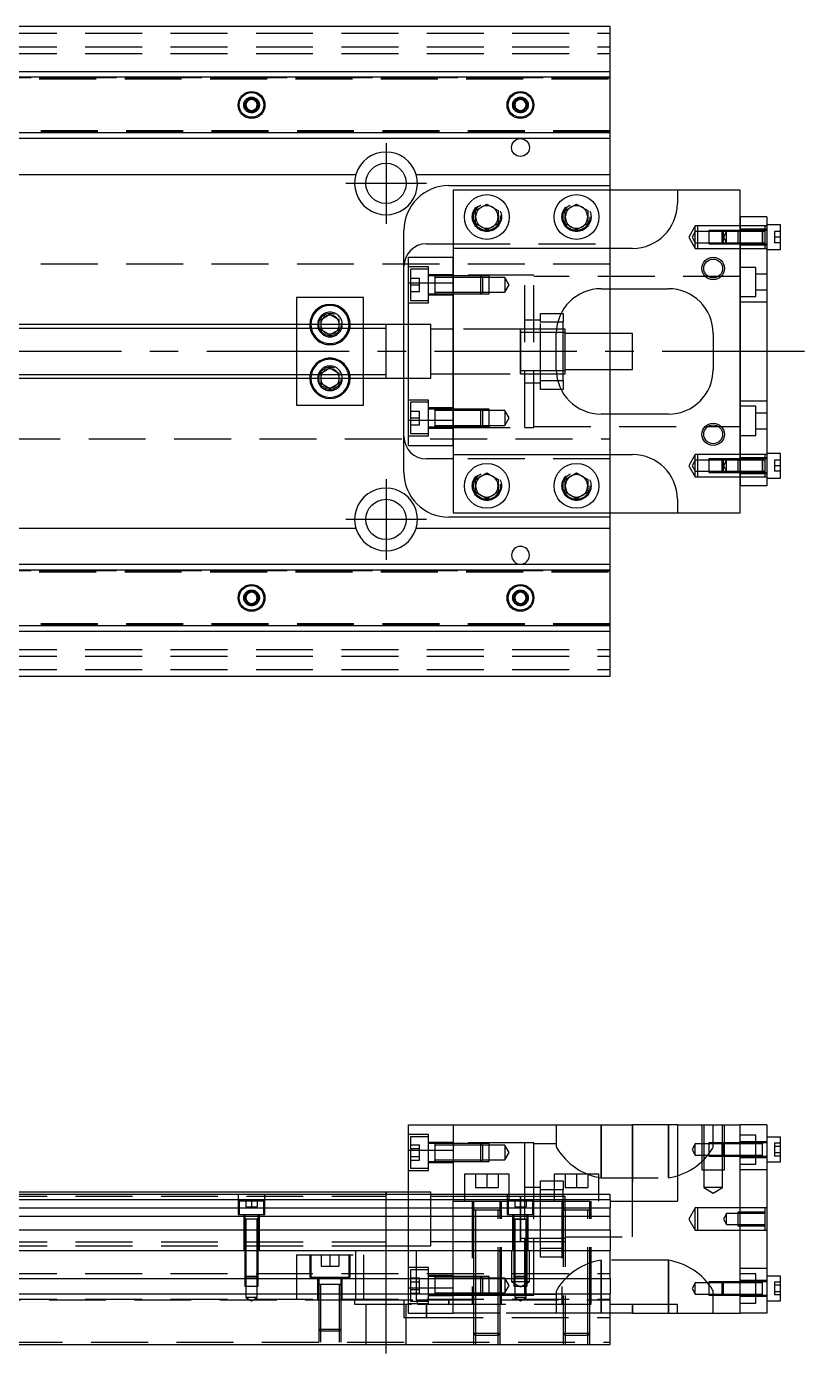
# Model space of a CAD drawing. Extents: x -10 to 669, y -284 to 77.
# Drawn here: x 329.8 to 503.4, y -223.6 to 72.5 of the extents above; entities that cross this region are included whole.
import ezdxf

# ---------------------------------------------------------------- set-up
doc = ezdxf.new("R2010")
doc.units = 0
doc.linetypes.add('CENTER', pattern=[50.8, 31.75, -6.35, 6.35, -6.35])
doc.linetypes.add('DASHED', pattern=[19.05, 12.7, -6.35])
doc.layers.get('0').update_dxf_attribs({"linetype": 'CONTINUOUS'})
doc.layers.add('CENTER', color=1, linetype='CENTER')

msp = doc.modelspace()

# ---------------------------------------------------------------- linework, layer by layer
at = {"color": 7, "linetype": 'CONTINUOUS'}
for p, q in [((460, 72.5), (280, 72.5)), ((460, 62.5), (460, 72.5)), ((280, 62.5), (460, 62.5)), ((460, 61.247728), (460, 62.5)), ((280, 61.247728), (460, 61.247728)), ((460, 48.752272), (460, 61.247728)), ((378.75, 55.721688), (380, 56.443376)), ((380, 56.443376), (381.25, 55.721688)), ((438.75, 55.721688), (440, 56.443376)), ((440, 56.443376), (441.25, 55.721688)), ((378.75, 54.278312), (378.75, 55.721688)), ((380, 53.556624), (378.75, 54.278312)), ((381.25, 54.278312), (380, 53.556624)), ((381.25, 55.721688), (381.25, 54.278312)), ((438.75, 54.278312), (438.75, 55.721688)), ((440, 53.556624), (438.75, 54.278312)), ((441.25, 54.278312), (440, 53.556624)), ((441.25, 55.721688), (441.25, 54.278312)), ((460, 48.752272), (280, 48.752272)), ((460, 47.5), (280, 47.5)), ((460, 47.5), (460, 48.752272)), ((460, 39.5), (460, 47.5)), ((296.708204, 39.5), (403.291796, 39.5)), ((416.708204, 39.5), (460, 39.5)), ((460, 37), (460, 39.5)), ((424, 37), (460, 37)), ((425, 36), (425, 23)), ((475, 36), (425, 36)), ((460, 36), (460, 37)), ((475, 36), (475, 33)), ((489, 36), (475, 36)), ((489, 30), (489, 36)), ((430, 31.443376), (432.5, 32.886752)), ((432.5, 32.886752), (435, 31.443376)), ((450, 31.443376), (452.5, 32.886752)), ((452.5, 32.886752), (455, 31.443376)), ((430, 28.556624), (430, 31.443376)), ((435, 31.443376), (435, 28.556624)), ((450, 28.556624), (450, 31.443376)), ((455, 31.443376), (455, 28.556624)), ((495, 30), (489, 30)), ((489, 30), (489, -30)), ((489, -30), (489, 30)), ((495, 30), (495, -30)), ((414, 6), (414, 27)), ((432.5, 27.113248), (430, 28.556624)), ((435, 28.556624), (432.5, 27.113248)), ((452.5, 27.113248), (450, 28.556624)), ((455, 28.556624), (452.5, 27.113248)), ((498, 28.25), (495, 28.25)), ((498, 22.75), (498, 28.25)), ((419, 24), (425, 24)), ((415, 21), (425, 21)), ((415, 15.32971), (415, 21)), ((425, 23), (425, 15.32971)), ((465, 23), (425, 23)), ((495, 22.75), (498, 22.75)), ((415, 15.32971), (425, 15.32971)), ((415, -15.32971), (415, 15.32971)), ((425, -15.32971), (425, 15.32971)), ((425, 15.32971), (425, -15.32971)), ((405, 12), (390, 12)), ((390, 12), (390, 6)), ((405, 6), (405, 12)), ((458, 14), (473, 14)), ((460, 4), (460, 14)), ((410, 6), (280, 6)), ((395.5, 7.1547), (397.5, 8.309402)), ((395.5, 6), (395.5, 7.1547)), ((397.5, 8.309402), (399.5, 7.1547)), ((399.5, 7.1547), (399.5, 6)), ((410, 6), (409.995, 6)), ((410, -6.000006), (410, 6.000006)), ((415, 6), (410, 6)), ((410.005, 6), (410, 6)), ((449.5, 6.5), (448.317542, 6.5)), ((449.069714, 8.5), (449.5, 8.5)), ((449.5, 8.5), (449.5, 6.5)), ((449.5, -6.5), (449.5, 6.5)), ((448, -4), (448, 4)), ((449.5, 4.25), (448.003126, 4.25)), ((450, 5), (449.5, 5)), ((450, 4.25), (449.5, 4.25)), ((450, 0), (450, 5)), ((465, 4), (450, 4)), ((465, 0), (465, 4)), ((483, 4), (483, -4)), ((450, -5), (450, 0)), ((465, -4), (465, 0)), ((448.003126, -4.25), (449.5, -4.25)), ((449.5, -4.25), (450, -4.25)), ((449.5, -5), (450, -5)), ((450, -4), (465, -4)), ((460, -14), (460, -4)), ((280, -6), (410, -6)), ((390, -6), (390, -12)), ((395.5, -7.1547), (395.5, -6)), ((397.5, -8.309402), (395.5, -7.1547)), ((399.5, -7.1547), (397.5, -8.309402)), ((399.5, -6), (399.5, -7.1547)), ((405, -12), (405, -6)), ((409.995, -6), (410, -6)), ((410, -6), (415, -6)), ((410, -6), (410.005, -6)), ((414, -27), (414, -6)), ((448.317542, -6.5), (449.5, -6.5)), ((449.5, -8.5), (449.069714, -8.5)), ((449.5, -6.5), (449.5, -8.5)), ((390, -12), (405, -12)), ((473, -14), (458, -14)), ((415, -15.32971), (425, -15.32971)), ((415, -21), (415, -15.32971)), ((425, -15.32971), (425, -23)), ((415, -21), (425, -21)), ((425, -23), (465, -23)), ((425, -23), (425, -36)), ((498, -22.75), (495, -22.75)), ((498, -28.25), (498, -22.75)), ((425, -24), (419, -24)), ((430, -28.556624), (432.5, -27.113248)), ((430, -31.443376), (430, -28.556624)), ((432.5, -27.113248), (435, -28.556624)), ((435, -28.556624), (435, -31.443376)), ((450, -28.556624), (452.5, -27.113248)), ((450, -31.443376), (450, -28.556624)), ((452.5, -27.113248), (455, -28.556624)), ((455, -28.556624), (455, -31.443376)), ((495, -28.25), (498, -28.25)), ((432.5, -32.886752), (430, -31.443376)), ((435, -31.443376), (432.5, -32.886752)), ((452.5, -32.886752), (450, -31.443376)), ((455, -31.443376), (452.5, -32.886752)), ((495, -30), (489, -30)), ((489, -36), (489, -30)), ((475, -33), (475, -36)), ((460, -37), (424, -37)), ((425, -36), (475, -36)), ((460, -37), (460, -36)), ((460, -39.5), (460, -37)), ((475, -36), (489, -36)), ((403.291796, -39.5), (296.708204, -39.5)), ((460, -39.5), (416.708204, -39.5)), ((460, -47.5), (460, -39.5)), ((280, -47.5), (460, -47.5)), ((280, -48.752272), (460, -48.752272)), ((460, -48.752272), (460, -47.5)), ((460, -61.247728), (460, -48.752272)), ((378.75, -54.278312), (380, -53.556624)), ((378.75, -55.721688), (378.75, -54.278312)), ((380, -56.443376), (378.75, -55.721688)), ((380, -53.556624), (381.25, -54.278312)), ((381.25, -55.721688), (380, -56.443376)), ((381.25, -54.278312), (381.25, -55.721688)), ((438.75, -54.278312), (440, -53.556624)), ((438.75, -55.721688), (438.75, -54.278312)), ((440, -56.443376), (438.75, -55.721688)), ((440, -53.556624), (441.25, -54.278312)), ((441.25, -55.721688), (440, -56.443376)), ((441.25, -54.278312), (441.25, -55.721688)), ((460, -61.247728), (280, -61.247728)), ((460, -62.5), (460, -61.247728)), ((460, -62.5), (280, -62.5)), ((460, -72.5), (460, -62.5)), ((280, -72.5), (460, -72.5)), ((415, -178.28029), (415, -172.61)), ((415, -172.61), (425, -172.61)), ((425, -172.61), (465, -172.61)), ((425, -172.61), (425, -188.11)), ((465, -189.61), (465, -172.61)), ((475, -172.61), (465, -172.61)), ((475, -172.61), (475, -189.61)), ((475, -172.61), (489, -172.61)), ((495, -172.61), (489, -172.61)), ((489, -214.61), (489, -172.61)), ((495, -172.61), (495, -214.61)), ((498, -175.36), (495, -175.36)), ((498, -180.86), (498, -175.36)), ((415, -188.11), (415, -178.28029)), ((415, -178.28029), (425, -178.28029)), ((495, -180.86), (498, -180.86)), ((437.5, -183.61), (427.5, -183.61)), ((427.5, -183.61), (427.5, -188.11)), ((437.5, -188.11), (437.5, -183.61)), ((457.5, -183.61), (447.5, -183.61)), ((447.5, -183.61), (447.5, -188.11)), ((457.5, -188.11), (457.5, -183.61)), ((410.005, -187.61), (275.5, -187.61)), ((460, -188.11), (275.5, -188.11)), ((460, -189.362272), (275.5, -189.362272)), ((415, -187.61), (409.995, -187.61)), ((410, -193.61), (410, -187.609994)), ((410, -199.610006), (410, -187.609994)), ((410, -188.108756), (410, -187.61)), ((410, -198.735), (410, -188.485)), ((440, -193.61), (440, -188.609994)), ((440, -198.610006), (440, -188.609994)), ((440, -189.36), (440, -189.61)), ((441, -189.36), (440, -189.36)), ((444.5, -189.36), (441, -189.36)), ((447.5, -189.36), (444.5, -189.36)), ((460, -189.362272), (460, -188.11)), ((460, -189.362272), (460, -191.13668)), ((275.5, -191.13668), (460, -191.13668)), ((440, -190.91), (440, -192.61)), ((460, -189.61), (475, -189.61)), ((460, -193.033076), (460, -191.13668)), ((460, -193.033076), (275.5, -193.033076)), ((440, -192.61), (440, -193.61)), ((460, -196.087372), (460, -193.033076)), ((460, -196.087372), (275.5, -196.087372)), ((440, -197.86), (450, -197.86)), ((460, -196.087372), (460, -200.61)), ((0, -200.61), (460, -200.61)), ((410, -199.610006), (410, -198.735)), ((460, -206.91), (460, -200.61)), ((0, -206.91), (460, -206.91)), ((460, -206.91), (460, -210.31)), ((498, -206.36), (495, -206.36)), ((498, -211.86), (498, -206.36)), ((0, -210.31), (460, -210.31)), ((460, -221.61), (460, -210.31)), ((460, -212.61), (475, -212.61)), ((465, -214.61), (465, -212.61)), ((475, -214.61), (475, -212.61)), ((495, -211.86), (498, -211.86)), ((465, -214.61), (460, -214.61)), ((465, -214.61), (475, -214.61)), ((475, -214.61), (489, -214.61)), ((495, -214.61), (489, -214.61)), ((0, -221.61), (460, -221.61))]:
    msp.add_line(p, q, dxfattribs=at)
at = {"color": 3, "linetype": 'DASHED'}
for p, q in [((0, 71), (460, 71)), ((0, 68), (460, 68)), ((0, 66.5), (460, 66.5)), ((275.5, 61.1), (460, 61.1)), ((275.5, 60.8), (460, 60.8)), ((280, 61.1147), (460, 61.1147)), ((381.477374, 55.25955), (381.5, 55)), ((441.477374, 55.25955), (441.5, 55)), ((460, 49.2), (275.5, 49.2)), ((460, 48.9), (275.5, 48.9)), ((460, 48.8853), (280, 48.8853)), ((460, 24), (460, 36)), ((435.477798, 30.364306), (435.5, 30)), ((449.5, 30), (449.520026, 30.346056)), ((479, 28), (477.556624, 25.5)), ((479, 26.75), (478.278312, 25.5)), ((479, 26.75), (479, 28)), ((479.5, 28), (479, 28)), ((479, 24.25), (479, 26.75)), ((482, 26.75), (479, 26.75)), ((479.5, 28), (479.5, 23)), ((489, 28), (479.5, 28)), ((482, 26.999994), (482, 24.000006)), ((485.25, 26.999994), (482, 26.999994)), ((485, 26.75), (482, 26.75)), ((485.25, 27), (485, 26.75)), ((485, 24.25), (485, 26.75)), ((489, 26.75), (485, 26.75)), ((485.25, 27), (485.25, 24)), ((489, 27), (485.25, 27)), ((489, 26.999994), (485.25, 26.999994)), ((486, 26.75), (485.278312, 25.5)), ((486, 24.25), (486, 26.75)), ((488.5, 26.999994), (488.5, 26.75)), ((488.5, 26.75), (488.5, 24.25)), ((494.5, 28), (489, 28)), ((495, 27.25), (489, 27.25)), ((494, 27), (489, 27)), ((494, 26.75), (489, 26.75)), ((494, 27), (493.995, 27)), ((494, 23.999994), (494, 27.000006)), ((494, 26.75), (494, 27.000006)), ((494, 26.875392), (494, 27)), ((494, 27), (494, 26.875392)), ((495, 27), (494, 27)), ((494.005, 27), (494, 27)), ((494, 24.124608), (494, 26.875392)), ((494, 26.875392), (494, 25.498804)), ((494, 24.25), (494, 26.75)), ((494.5, 26.75), (494, 26.75)), ((494.5, 28), (494.5, 27)), ((495, 28), (494.5, 28)), ((494.5, 27), (494.5, 24)), ((496.7, 26.75), (496.7, 25.5)), ((498, 26.75), (496.7, 26.75)), ((425, 24), (460, 24)), ((460, 23), (460, 24)), ((477.556624, 25.5), (479, 23)), ((478.278312, 25.5), (479, 24.25)), ((479, 23), (479, 24.25)), ((479, 24.25), (482, 24.25)), ((482, 24.25), (485, 24.25)), ((482, 24.000006), (485.25, 24.000006)), ((485, 24.25), (489, 24.25)), ((485, 24.25), (485.25, 24)), ((485.25, 24.000006), (489, 24.000006)), ((485.25, 24), (489, 24)), ((485.278312, 25.5), (486, 24.25)), ((488.5, 24.25), (488.5, 24.000006)), ((489, 24.25), (494, 24.25)), ((489, 24), (494, 24)), ((489, 23.75), (495, 23.75)), ((493.995, 24), (494, 24)), ((494, 25.498804), (494, 24.124608)), ((494, 23.999994), (494, 24.25)), ((494, 24.25), (494.5, 24.25)), ((494, 24), (494, 24.124608)), ((494, 24.124608), (494, 24)), ((494, 24), (495, 24)), ((494, 24), (494.005, 24)), ((494.5, 24), (494.5, 23)), ((498, 25.5), (496.7, 25.5)), ((496.7, 25.5), (496.7, 24.25)), ((498, 24.25), (496.7, 24.25)), ((425, 15.32971), (425, 21)), ((460, 14), (460, 23)), ((479, 23), (479.5, 23)), ((479.5, 23), (489, 23)), ((489, 23), (494.5, 23)), ((494.5, 23), (495, 23)), ((460, 19.5), (76.969694, 19.5)), ((419.5, 18.849242), (415, 18.849242)), ((415.5, 18.349242), (415.5, 11.349242)), ((419.5, 18.349242), (415.5, 18.349242)), ((419.5, 10.849242), (419.5, 18.849242)), ((492.5, 18.75), (489, 18.75)), ((492.5, 12.25), (492.5, 18.75)), ((415.5, 16.349242), (417.5, 16.349242)), ((415.5, 14.849242), (417.5, 14.849242)), ((417.5, 14.849242), (417.5, 16.349242)), ((417.5, 13.349242), (417.5, 14.849242)), ((425, 17.099242), (419.5, 17.099242)), ((420.9, 16.849242), (419.5, 16.849242)), ((420.9, 16.849242), (420.895, 16.849242)), ((420.9, 16.849248), (420.9, 12.849238)), ((420.9, 16.849248), (420.9, 12.849238)), ((420.9, 16.849242), (420.9, 16.63278)), ((420.905, 16.849242), (420.9, 16.849242)), ((425, 16.849242), (420.9, 16.849242)), ((420.9, 16.63278), (420.9, 13.065704)), ((425, 16.499242), (420.9, 16.499242)), ((441, 17), (425, 17)), ((431.15, 16.849242), (425, 16.849242)), ((431.150006, 16.849238), (425, 16.849238)), ((431.5, 16.499242), (425, 16.499242)), ((431.15, 12.849242), (431.15, 16.849242)), ((431.5, 16.499242), (431.15, 16.849242)), ((433, 16.849238), (431.150006, 16.849238)), ((431.5, 16.499242), (431.5, 13.199242)), ((433, 16.499242), (431.5, 16.499242)), ((433, 12.849248), (433, 16.849238)), ((436.5, 16.499242), (433, 16.499242)), ((436.5, 16.499242), (436.5, 13.199242)), ((437.452628, 14.849242), (436.5, 16.499242)), ((436.5, 13.199242), (437.452628, 14.849242)), ((441, -17), (441, 17)), ((443, 17), (441, 17)), ((443, -17), (443, 17)), ((489, 16.75), (443, 16.75)), ((495, 17.25), (492.5, 17.25)), ((415.5, 13.349242), (417.5, 13.349242)), ((419.5, 12.849242), (420.9, 12.849242)), ((419.5, 12.599242), (425, 12.599242)), ((420.895, 12.849242), (420.9, 12.849242)), ((420.9, 13.199242), (425, 13.199242)), ((420.9, 13.065704), (420.9, 12.849242)), ((420.9, 12.849242), (420.905, 12.849242)), ((420.9, 12.849242), (425, 12.849242)), ((425, 13.199242), (431.5, 13.199242)), ((425, 12.849248), (431.150006, 12.849248)), ((425, 12.849242), (431.15, 12.849242)), ((431.15, 12.849242), (431.5, 13.199242)), ((431.150006, 12.849248), (433, 12.849248)), ((431.5, 13.199242), (433, 13.199242)), ((433, 13.199242), (436.5, 13.199242)), ((489, 12.25), (492.5, 12.25)), ((492.5, 13.75), (495, 13.75)), ((415, 10.849242), (419.5, 10.849242)), ((415.5, 11.349242), (419.5, 11.349242)), ((495, 11), (489, 11)), ((390, 6), (390, 5.125)), ((395.5, 5.125), (395.5, 6)), ((399.5, 6), (399.5, 5.125)), ((399.983582, 6.286038), (400, 6)), ((405, 5.125), (405, 6)), ((414, -6), (414, 6)), ((420, 6), (415, 6)), ((420, 0), (420, 6)), ((444.5, 7), (441, 7)), ((444.5, 8.5), (449.069714, 8.5)), ((444.5, 6.5), (444.5, 8.5)), ((448.317542, 6.5), (444.5, 6.5)), ((444.5, -6.5), (444.5, 6.5)), ((390, 5.125), (390, -5.125)), ((395.5, 4.8453), (395.5, 5.125)), ((397.5, 3.690598), (395.5, 4.8453)), ((399.5, 4.8453), (397.5, 3.690598)), ((399.5, 5.125), (399.5, 4.8453)), ((405, -5.125), (405, 5.125)), ((425, 5), (420, 5)), ((440.005, 5), (425, 5)), ((444.5, 5), (439.995, 5)), ((440, -5.000006), (440, 5.000006)), ((440, 4.43509), (440, 5)), ((440, 5), (440, 4.435078)), ((440, 4.435078), (440, -4.435962)), ((444.5, 4.25), (440, 4.25)), ((448.050126, 5), (444.5, 5)), ((448.003126, 4.25), (444.5, 4.25)), ((449.5, 5), (448.050126, 5)), ((460, -4), (460, 4)), ((420, -6), (420, 0)), ((390, -5.125), (390, -6)), ((395, -6), (395.018502, -5.696412)), ((395.5, -4.8453), (397.5, -3.690598)), ((395.5, -5.125), (395.5, -4.8453)), ((395.5, -6), (395.5, -5.125)), ((397.5, -3.690598), (399.5, -4.8453)), ((399.5, -4.8453), (399.5, -5.125)), ((399.5, -5.125), (399.5, -6)), ((405, -6), (405, -5.125)), ((420, -5), (425, -5)), ((425, -5), (440.005, -5)), ((439.995, -5), (444.5, -5)), ((440, -4.25), (444.5, -4.25)), ((440, -4.998998), (440, -4.435962)), ((440, -4.435962), (440, -5)), ((440, -5), (440, -4.998998)), ((444.5, -4.25), (448.003126, -4.25)), ((444.5, -5), (448.050126, -5)), ((448.050126, -5), (449.5, -5)), ((410, -6), (410, -5.999164)), ((415, -6), (420, -6)), ((441, -7), (444.5, -7)), ((444.5, -6.5), (448.317542, -6.5)), ((444.5, -8.5), (444.5, -6.5)), ((449.069714, -8.5), (444.5, -8.5)), ((419.5, -10.849242), (415, -10.849242)), ((415.5, -11.349242), (415.5, -18.349242)), ((419.5, -11.349242), (415.5, -11.349242)), ((419.5, -18.849242), (419.5, -10.849242)), ((489, -11), (495, -11)), ((415.5, -13.349242), (417.5, -13.349242)), ((417.5, -14.849242), (417.5, -13.349242)), ((425, -12.599242), (419.5, -12.599242)), ((420.9, -12.849242), (419.5, -12.849242)), ((420.9, -12.849242), (420.895, -12.849242)), ((420.9, -12.849238), (420.9, -16.849248)), ((420.9, -12.849242), (420.9, -13.065704)), ((425, -12.849242), (420.9, -12.849242)), ((420.905, -12.849242), (420.9, -12.849242)), ((420.9, -13.065704), (420.9, -16.63278)), ((425, -13.199242), (420.9, -13.199242)), ((431.15, -12.849242), (425, -12.849242)), ((431.150006, -12.849248), (425, -12.849248)), ((431.5, -13.199242), (425, -13.199242)), ((431.15, -16.849242), (431.15, -12.849242)), ((431.5, -13.199242), (431.15, -12.849242)), ((433, -12.849248), (431.150006, -12.849248)), ((431.5, -13.199242), (431.5, -16.499242)), ((433, -13.199242), (431.5, -13.199242)), ((433, -16.849238), (433, -12.849248)), ((436.5, -13.199242), (433, -13.199242)), ((436.5, -13.199242), (436.5, -16.499242)), ((437.452628, -14.849242), (436.5, -13.199242)), ((460, -23), (460, -14)), ((492.5, -12.25), (489, -12.25)), ((492.5, -18.75), (492.5, -12.25)), ((495, -13.75), (492.5, -13.75)), ((415.5, -14.849242), (417.5, -14.849242)), ((415.5, -16.349242), (417.5, -16.349242)), ((417.5, -16.349242), (417.5, -14.849242)), ((419.5, -16.849242), (420.9, -16.849242)), ((419.5, -17.099242), (425, -17.099242)), ((420.895, -16.849242), (420.9, -16.849242)), ((420.9, -16.499242), (425, -16.499242)), ((420.9, -16.63278), (420.9, -16.849242)), ((420.9, -16.849242), (425, -16.849242)), ((420.9, -16.849242), (420.905, -16.849242)), ((425, -21), (425, -15.32971)), ((425, -16.499242), (431.5, -16.499242)), ((425, -16.849238), (431.150006, -16.849238)), ((425, -16.849242), (431.15, -16.849242)), ((425, -17), (441, -17)), ((431.15, -16.849242), (431.5, -16.499242)), ((431.150006, -16.849238), (433, -16.849238)), ((431.5, -16.499242), (433, -16.499242)), ((433, -16.499242), (436.5, -16.499242)), ((436.5, -16.499242), (437.452628, -14.849242)), ((441, -17), (443, -17)), ((443, -16.75), (489, -16.75)), ((492.5, -17.25), (495, -17.25)), ((76.969694, -19.5), (460, -19.5)), ((415, -18.849242), (419.5, -18.849242)), ((415.5, -18.349242), (419.5, -18.349242)), ((489, -18.75), (492.5, -18.75)), ((460, -24), (460, -23)), ((479, -23), (477.556624, -25.5)), ((479, -24.25), (479, -23)), ((479.5, -23), (479, -23)), ((479.5, -23), (479.5, -28)), ((489, -23), (479.5, -23)), ((494.5, -23), (489, -23)), ((494.5, -23), (494.5, -24)), ((495, -23), (494.5, -23)), ((460, -24), (425, -24)), ((460, -36), (460, -24)), ((477.556624, -25.5), (479, -28)), ((479, -24.25), (478.278312, -25.5)), ((478.278312, -25.5), (479, -26.75)), ((479, -26.75), (479, -24.25)), ((482, -24.25), (479, -24.25)), ((485.25, -24.000002), (482, -24.000006)), ((482, -24.000006), (482, -26.999994)), ((485, -24.25), (482, -24.25)), ((485.25, -24), (485, -24.25)), ((485, -26.75), (485, -24.25)), ((489, -24.25), (485, -24.25)), ((485.25, -24), (485.25, -27)), ((489, -24), (485.25, -24)), ((489, -24.000006), (485.25, -24.000002)), ((486, -24.25), (485.278312, -25.5)), ((485.278312, -25.5), (486, -26.75)), ((486, -26.75), (486, -24.25)), ((488.5, -24.000006), (488.5, -24.25)), ((488.5, -24.25), (488.5, -26.75)), ((495, -23.75), (489, -23.75)), ((494, -24), (489, -24)), ((494, -24.25), (489, -24.25)), ((494, -24), (493.995, -24)), ((494, -26.99949), (494, -23.999994)), ((494, -24.124608), (494, -24)), ((494, -24), (494, -24.124608)), ((495, -24), (494, -24)), ((494.005, -24), (494, -24)), ((494, -26.875392), (494, -24.124608)), ((494, -24.124608), (494, -25.501196)), ((494.5, -24.25), (494, -24.25)), ((494, -25.501196), (494, -26.875392)), ((494.5, -24), (494.5, -27)), ((496.7, -24.25), (496.7, -25.5)), ((498, -24.25), (496.7, -24.25)), ((498, -25.5), (496.7, -25.5)), ((496.7, -25.5), (496.7, -26.75)), ((479, -28), (479, -26.75)), ((479, -26.75), (482, -26.75)), ((479, -28), (479.5, -28)), ((479.5, -28), (489, -28)), ((482, -26.75), (485, -26.75)), ((482, -26.999994), (485.25, -26.999998)), ((485, -26.75), (489, -26.75)), ((485, -26.75), (485.25, -27)), ((485.25, -26.999998), (489, -26.999994)), ((485.25, -27), (489, -27)), ((488.5, -26.75), (488.5, -26.999994)), ((489, -26.75), (494, -26.75)), ((489, -27), (494, -27)), ((489, -27.25), (495, -27.25)), ((489, -28), (494.5, -28)), ((493.995, -27), (494, -27)), ((494, -26.75), (494.5, -26.75)), ((494, -27), (494, -26.875392)), ((494, -26.875392), (494, -27)), ((494, -27.000006), (494, -26.99949)), ((494, -27), (495, -27)), ((494, -27), (494.005, -27)), ((494.5, -27), (494.5, -28)), ((494.5, -28), (495, -28)), ((498, -26.75), (496.7, -26.75)), ((435.477798, -29.635694), (435.5, -30)), ((449.5, -30), (449.520026, -29.653944)), ((275.5, -48.9), (460, -48.9)), ((275.5, -49.2), (460, -49.2)), ((280, -48.8853), (460, -48.8853)), ((381.477374, -54.74045), (381.5, -55)), ((441.477374, -54.74045), (441.5, -55)), ((460, -60.8), (275.5, -60.8)), ((460, -61.1), (275.5, -61.1)), ((460, -61.1147), (280, -61.1147)), ((0, -66.5), (460, -66.5)), ((0, -68), (460, -68)), ((0, -71), (460, -71)), ((448, -172.61), (448, -177.344622)), ((458, -184.414212), (458, -172.61)), ((458, -172.61), (458, -184.414212)), ((465, -172.61), (465, -189.61)), ((473, -172.61), (473, -184.414212)), ((473, -184.414212), (473, -172.61)), ((480.500006, -172.61), (480.500006, -182.61)), ((480.9, -172.61), (480.9, -182.61)), ((483, -177.344622), (483, -172.61)), ((485.1, -182.61), (485.1, -172.61)), ((485.499994, -182.61), (485.499994, -172.61)), ((419.5, -174.760758), (415, -174.760758)), ((415.5, -175.260758), (415.5, -178.760758)), ((419.5, -175.260758), (415.5, -175.260758)), ((415.5, -177.028706), (417.5, -177.028706)), ((417.5, -177.894732), (417.5, -177.028706)), ((419.5, -182.760758), (419.5, -174.760758)), ((425, -176.510758), (419.5, -176.510758)), ((420.9, -176.760758), (419.5, -176.760758)), ((420.9, -176.760758), (420.895, -176.760758)), ((420.9, -176.760752), (420.9, -180.760762)), ((420.9, -176.760752), (420.9, -177.110758)), ((420.9, -176.760758), (420.9, -176.977426)), ((425, -176.760758), (420.9, -176.760758)), ((420.905, -176.760758), (420.9, -176.760758)), ((420.9, -176.977426), (420.9, -178.760758)), ((420.9, -177.110758), (420.9, -178.627714)), ((425, -177.110758), (420.9, -177.110758)), ((441, -176.61), (425, -176.61)), ((431.15, -176.760758), (425, -176.760758)), ((431.15, -176.76076), (425, -176.760762)), ((431.5, -177.110758), (425, -177.110758)), ((431.15, -178.760758), (431.15, -176.760758)), ((431.5, -177.110758), (431.15, -176.760758)), ((433, -176.760762), (431.15, -176.76076)), ((431.5, -177.110758), (431.5, -178.760758)), ((433, -177.110758), (431.5, -177.110758)), ((433, -180.760752), (433, -176.760762)), ((436.5, -177.110758), (433, -177.110758)), ((436.5, -177.110758), (436.5, -180.410758)), ((437.452628, -178.760758), (436.5, -177.110758)), ((441, -188.11), (441, -176.61)), ((443, -176.61), (441, -176.61)), ((443, -188.11), (443, -176.61)), ((448, -176.86), (443, -176.86)), ((448, -177.344622), (448.03311, -177.566202)), ((448.03311, -177.566202), (448.13006, -177.82654)), ((479, -176.86), (478.278312, -178.11)), ((479, -179.36), (479, -176.86)), ((482, -176.86), (479, -176.86)), ((485.25, -176.610002), (482, -176.610006)), ((482, -176.610006), (482, -179.609994)), ((485, -176.86), (482, -176.86)), ((482.840926, -177.887602), (482.9594, -177.592522)), ((482.9594, -177.592522), (483, -177.344622)), ((485.25, -176.61), (485, -176.86)), ((485, -179.36), (485, -176.86)), ((489, -176.86), (485, -176.86)), ((485.25, -176.61), (485.25, -179.61)), ((489, -176.61), (485.25, -176.61)), ((489, -176.610006), (485.25, -176.610002)), ((492.5, -174.86), (489, -174.86)), ((495, -176.36), (489, -176.36)), ((494.005, -176.61), (489, -176.61)), ((494, -176.86), (489, -176.86)), ((492.5, -181.36), (492.5, -174.86)), ((495, -176.61), (493.995, -176.61)), ((494, -178.11), (494, -176.609994)), ((494, -179.610006), (494, -176.609994)), ((494, -178.11), (494, -176.609994)), ((494, -179.610006), (494, -176.609994)), ((494, -176.61), (494, -176.73467)), ((494, -176.734678), (494, -176.61)), ((494, -176.61), (494, -176.73467)), ((494, -176.734678), (494, -176.61)), ((494, -177.979964), (494, -176.734678)), ((494, -177.984988), (494, -176.86)), ((496.7, -176.666624), (496.7, -177.388312)), ((498, -176.666624), (496.7, -176.666624)), ((496.7, -177.388312), (496.7, -178.831688)), ((498, -177.388312), (496.7, -177.388312)), ((415.5, -177.894732), (417.5, -177.894732)), ((415.5, -178.760758), (415.5, -182.260758)), ((415.5, -179.626782), (417.5, -179.626782)), ((415.5, -180.492808), (417.5, -180.492808)), ((417.5, -179.626782), (417.5, -177.894732)), ((417.5, -180.492808), (417.5, -179.626782)), ((420.9, -178.627714), (420.9, -178.893802)), ((420.9, -178.760758), (420.9, -180.760762)), ((420.9, -178.760758), (420.9, -180.54405)), ((420.9, -178.893802), (420.9, -180.410758)), ((420.9, -180.410758), (420.9, -180.760762)), ((420.9, -180.410758), (425, -180.410758)), ((420.9, -180.54405), (420.9, -180.760758)), ((420.9, -180.54405), (420.9, -180.760758)), ((420.9, -180.760758), (420.9, -180.54409)), ((425, -180.410758), (431.5, -180.410758)), ((431.15, -180.760758), (431.15, -178.760758)), ((431.15, -180.760758), (431.5, -180.410758)), ((431.5, -178.760758), (431.5, -180.410758)), ((431.5, -180.410758), (433, -180.410758)), ((433, -180.410758), (436.5, -180.410758)), ((436.5, -180.410758), (437.452628, -178.760758)), ((478.278312, -178.11), (479, -179.36)), ((479, -179.36), (482, -179.36)), ((482, -179.36), (485, -179.36)), ((482, -179.609994), (485.25, -179.609998)), ((485, -179.36), (489, -179.36)), ((485, -179.36), (485.25, -179.61)), ((485.25, -179.609998), (489, -179.609994)), ((485.25, -179.61), (489, -179.61)), ((489, -179.36), (494, -179.36)), ((489, -179.61), (494, -179.61)), ((489, -179.86), (495, -179.86)), ((493.995, -179.61), (494, -179.61)), ((494, -179.48533), (494, -177.979964)), ((494, -179.36), (494, -177.984988)), ((494, -179.610006), (494, -179.36)), ((494, -179.61), (494, -179.48533)), ((494, -179.61), (494.005, -179.61)), ((494, -179.61), (495, -179.61)), ((498, -178.831688), (496.7, -178.831688)), ((496.7, -178.831688), (496.7, -179.553376)), ((498, -179.553376), (496.7, -179.553376)), ((415, -182.760758), (419.5, -182.760758)), ((415.5, -182.260758), (419.5, -182.260758)), ((419.5, -180.760758), (420.905, -180.760758)), ((419.5, -181.010758), (425, -181.010758)), ((420.895, -180.760758), (425, -180.760758)), ((425, -180.760752), (431.15, -180.760756)), ((425, -180.760758), (431.15, -180.760758)), ((431.15, -180.760756), (433, -180.760752)), ((480.500006, -182.61), (485.499994, -182.61)), ((480.9, -182.61), (480.9, -186.61)), ((485.1, -186.61), (485.1, -182.61)), ((489, -181.36), (492.5, -181.36)), ((495, -182.61), (489, -182.61)), ((430, -183.61), (430, -186.61)), ((432.5, -183.61), (432.5, -186.61)), ((435, -183.61), (435, -186.61)), ((444.5, -185.11), (447.5, -185.11)), ((444.5, -187.11), (444.5, -185.11)), ((447.5, -185.11), (449.5, -185.11)), ((449.5, -185.11), (449.5, -187.11)), ((450, -183.61), (450, -186.61)), ((452.5, -183.61), (452.5, -186.61)), ((455, -183.61), (455, -186.61)), ((458, -184.414212), (473, -184.414212)), ((55, -188.485), (410, -188.485)), ((377, -188.11), (377, -192.61)), ((383, -192.61), (383, -188.11)), ((410, -187.61), (410, -188.284782)), ((410, -193.409962), (410, -188.108756)), ((420, -187.61), (415, -187.61)), ((415, -200.61), (415, -188.11)), ((420, -188.11), (420, -187.61)), ((420, -193.61), (420, -188.11)), ((425, -188.61), (420, -188.61)), ((425, -188.11), (425, -189.61)), ((427.5, -188.61), (425, -188.61)), ((427.5, -188.11), (427.5, -189.61)), ((437.5, -188.61), (427.5, -188.61)), ((430, -186.61), (432.5, -186.61)), ((432.5, -186.61), (435, -186.61)), ((437, -188.11), (437, -192.61)), ((437.5, -189.61), (437.5, -188.11)), ((440.005, -188.61), (437.5, -188.61)), ((441, -188.61), (439.995, -188.61)), ((440, -188.61), (440, -189.174922)), ((440, -189.17491), (440, -188.61)), ((440, -189.174922), (440, -189.5097)), ((444.5, -186.61), (441, -186.61)), ((441, -189.61), (441, -188.11)), ((444.5, -188.61), (441, -188.61)), ((443, -192.61), (443, -188.11)), ((447.5, -187.11), (444.5, -187.11)), ((444.5, -188.11), (444.5, -187.11)), ((444.5, -189.61), (444.5, -188.11)), ((447.5, -188.61), (444.5, -188.61)), ((449.5, -187.11), (447.5, -187.11)), ((447.5, -188.11), (447.5, -189.61)), ((449.5, -188.61), (447.5, -188.61)), ((449.5, -189.36), (447.5, -189.36)), ((449.5, -188.11), (449.5, -187.11)), ((449.5, -189.61), (449.5, -188.11)), ((450, -188.61), (449.5, -188.61)), ((450, -189.36), (449.5, -189.36)), ((450, -186.61), (452.5, -186.61)), ((450, -189.61), (450, -188.61)), ((452.5, -186.61), (455, -186.61)), ((457.5, -189.61), (457.5, -188.11)), ((483, -186.61), (480.9, -186.61)), ((480.9, -186.61), (483, -187.822436)), ((485.1, -186.61), (483, -186.61)), ((483, -187.822436), (485.1, -186.61)), ((382.75, -189.61), (377.25, -189.61)), ((377.25, -189.61), (377.25, -192.61)), ((378.75, -189.61), (378.75, -190.91)), ((378.75, -190.91), (380, -190.91)), ((380, -189.61), (380, -190.91)), ((380, -190.91), (381.25, -190.91)), ((381.25, -189.61), (381.25, -190.91)), ((382.75, -192.61), (382.75, -189.61)), ((425, -189.61), (437.25, -189.61)), ((425, -200.61), (425, -189.61)), ((429.25, -189.61), (429.25, -212.61)), ((435.500006, -191.61), (429.499994, -191.61)), ((435.500006, -191.61), (429.499994, -191.61)), ((435.500006, -191.61), (429.499994, -191.61)), ((429.5, -189.61), (429.5, -191.61)), ((429.5, -191.605), (429.5, -191.61)), ((429.5, -191.61), (429.84965, -191.61)), ((429.849602, -191.61), (429.5, -191.61)), ((429.5, -191.61), (429.5, -191.615)), ((429.5, -191.61), (429.5, -200.61)), ((435.15035, -191.61), (429.849602, -191.61)), ((430, -191.61), (430, -200.61)), ((435, -212.61), (435, -191.61)), ((435.150204, -191.61), (435.5, -191.61)), ((435.5, -191.61), (435.15035, -191.61)), ((435.5, -191.61), (435.5, -189.61)), ((435.5, -191.61), (435.5, -191.605)), ((435.5, -191.615), (435.5, -191.61)), ((435.5, -212.61), (435.5, -191.61)), ((435.75, -212.61), (435.75, -189.61)), ((442.75, -189.61), (437.25, -189.61)), ((437.25, -189.61), (437.25, -192.61)), ((438.75, -189.61), (438.75, -190.91)), ((438.75, -190.91), (440, -190.91)), ((440, -189.61), (440, -190.91)), ((440, -190.91), (441.25, -190.91)), ((440, -191.00963), (440, -192.609882)), ((441, -192.61), (441, -189.61)), ((441.25, -189.61), (441.25, -190.91)), ((442.75, -189.61), (460, -189.61)), ((442.75, -192.61), (442.75, -189.61)), ((444.5, -200.11), (444.5, -189.61)), ((449.25, -189.61), (449.25, -212.61)), ((455.500006, -191.61), (449.499994, -191.61)), ((455.500006, -191.61), (449.499994, -191.61)), ((449.5, -189.61), (449.5, -191.61)), ((449.5, -191.605), (449.5, -191.61)), ((449.5, -191.61), (449.84965, -191.61)), ((449.849602, -191.61), (449.5, -191.61)), ((449.5, -191.61), (449.5, -212.61)), ((449.5, -191.61), (449.5, -191.615)), ((455.15035, -191.61), (449.849602, -191.61)), ((450, -191.61), (450, -189.61)), ((450, -191.61), (450, -212.61)), ((455, -212.61), (455, -191.61)), ((455.150204, -191.61), (455.5, -191.61)), ((455.5, -191.61), (455.15035, -191.61)), ((455.5, -191.61), (455.5, -189.61)), ((455.5, -191.61), (455.5, -191.605)), ((455.5, -212.61), (455.5, -191.61)), ((455.5, -191.615), (455.5, -191.61)), ((455.75, -212.61), (455.75, -189.61)), ((465, -197.61), (465, -189.61)), ((479, -191.11), (477.556624, -193.61)), ((479, -196.11), (479, -191.11)), ((479.5, -191.11), (479, -191.11)), ((479.5, -191.11), (479.5, -196.11)), ((489, -191.11), (479.5, -191.11)), ((486, -192.36), (485.278312, -193.61)), ((486, -194.86), (486, -192.36)), ((488.5, -192.36), (486, -192.36)), ((488.5, -192.110006), (488.5, -195.109994)), ((489, -192.110006), (488.5, -192.110006)), ((494.5, -192.36), (488.5, -192.36)), ((494.5, -191.11), (489, -191.11)), ((494.5, -192.110006), (489, -192.110006)), ((494.5, -191.11), (494.5, -196.11)), ((495, -191.11), (494.5, -191.11)), ((377, -192.61), (383, -192.61)), ((378.25, -192.61), (378.25, -200.61)), ((379.998804, -193.61), (378.499994, -193.61)), ((378.5, -192.61), (378.5, -193.61)), ((378.5, -193.605), (378.5, -193.61)), ((378.624678, -193.61), (378.5, -193.61)), ((378.5, -193.61), (378.5, -200.61)), ((378.5, -193.61), (378.5, -193.615)), ((379.998804, -193.61), (378.624678, -193.61)), ((378.75, -193.61), (378.75, -200.61)), ((381.500006, -193.61), (379.998804, -193.61)), ((381.37533, -193.61), (379.998804, -193.61)), ((381.25, -200.61), (381.25, -193.61)), ((381.5, -193.61), (381.37533, -193.61)), ((381.5, -193.61), (381.5, -192.61)), ((381.5, -193.61), (381.5, -193.605)), ((381.5, -200.61), (381.5, -193.61)), ((381.5, -193.615), (381.5, -193.61)), ((381.75, -200.61), (381.75, -192.61)), ((410, -199.609164), (410, -193.409962)), ((420, -199.61), (420, -193.61)), ((437, -192.61), (443, -192.61)), ((438.25, -192.61), (438.25, -200.61)), ((441.500006, -193.61), (438.499994, -193.61)), ((440, -193.61), (438.499994, -193.61)), ((438.5, -192.61), (438.5, -193.61)), ((438.5, -193.605), (438.5, -193.61)), ((438.5, -193.61), (438.62467, -193.61)), ((438.624678, -193.61), (438.5, -193.61)), ((438.5, -193.61), (438.5, -193.615)), ((438.5, -193.61), (438.5, -200.61)), ((438.62467, -193.61), (441.375392, -193.61)), ((439.998804, -193.61), (438.624678, -193.61)), ((438.75, -193.61), (438.75, -200.61)), ((441.37533, -193.61), (439.998804, -193.61)), ((440, -192.609882), (440, -193.409974)), ((440, -193.409974), (440, -193.61)), ((441.500006, -193.61), (440, -193.61)), ((440, -193.61), (440, -197.86)), ((440, -193.61), (440, -198.045962)), ((441, -193.61), (441, -192.61)), ((441, -210.61), (441, -193.61)), ((441.25, -200.61), (441.25, -193.61)), ((441.5, -193.61), (441.37533, -193.61)), ((441.375392, -193.61), (441.5, -193.61)), ((441.5, -193.61), (441.5, -192.61)), ((441.5, -193.61), (441.5, -193.605)), ((441.5, -193.615), (441.5, -193.61)), ((441.5, -200.61), (441.5, -193.61)), ((441.75, -200.61), (441.75, -192.61)), ((443, -193.61), (443, -192.61)), ((443, -210.61), (443, -193.61)), ((477.556624, -193.61), (479, -196.11)), ((485.278312, -193.61), (486, -194.86)), ((486, -194.86), (488.5, -194.86)), ((488.5, -194.86), (494.5, -194.86)), ((488.5, -195.109994), (489, -195.109994)), ((489, -195.109994), (494.5, -195.109994)), ((440, -198.610006), (440, -197.86)), ((440, -198.61), (440, -198.045962)), ((440, -198.045962), (440, -198.61)), ((450, -197.61), (465, -197.61)), ((479, -196.11), (479.5, -196.11)), ((479.5, -196.11), (489, -196.11)), ((489, -196.11), (494.5, -196.11)), ((494.5, -196.11), (495, -196.11)), ((55, -198.735), (410, -198.735)), ((55, -199.61), (410, -199.61)), ((378.5, -200.61), (378.5, -206.36)), ((378.500006, -200.61), (378.500002, -206.36)), ((378.75, -200.61), (378.75, -206.61)), ((381.25, -206.61), (381.25, -200.61)), ((381.499998, -206.36), (381.499994, -200.61)), ((381.5, -206.36), (381.5, -200.61)), ((403.291796, -211.61), (403.291796, -200.61)), ((409.995, -199.61), (410, -199.61)), ((410, -199.61), (410, -199.609164)), ((410, -199.61), (415, -199.61)), ((410, -199.61), (410.005, -199.61)), ((415, -199.61), (420, -199.61)), ((415, -206.91), (415, -200.61)), ((416.708204, -200.61), (416.708204, -211.61)), ((420, -198.61), (425, -198.61)), ((425, -198.61), (429.5, -198.61)), ((425, -206.91), (425, -200.61)), ((429.5, -198.61), (430, -198.61)), ((429.5, -200.61), (429.5, -206.91)), ((430, -198.61), (440.005, -198.61)), ((430, -200.61), (430, -206.91)), ((438, -200.61), (438, -207.61)), ((438.5, -200.61), (438.5, -206.36)), ((438.500006, -200.61), (438.500006, -206.360006)), ((438.75, -200.61), (438.75, -206.61)), ((439.995, -198.61), (449.5, -198.61)), ((440.005, -198.61), (449.5, -198.61)), ((441.25, -206.61), (441.25, -200.61)), ((441.499994, -206.360006), (441.499994, -200.61)), ((441.5, -206.36), (441.5, -200.61)), ((442, -207.61), (442, -200.61)), ((444.5, -200.11), (449.5, -200.11)), ((444.5, -202.11), (444.5, -200.11)), ((449.5, -198.61), (450, -198.61)), ((390, -201.61), (405, -201.61)), ((390, -201.61), (390, -206.91)), ((393, -201.61), (393, -206.61)), ((393.25, -201.61), (393.25, -206.61)), ((395.5, -201.61), (395.5, -204.11)), ((395.5, -204.11), (397.5, -204.11)), ((397.5, -201.61), (397.5, -204.11)), ((397.5, -204.11), (399.5, -204.11)), ((399.5, -201.61), (399.5, -204.11)), ((401.75, -206.61), (401.75, -201.61)), ((402, -206.61), (402, -201.61)), ((405, -201.61), (405, -206.91)), ((449.5, -202.11), (444.5, -202.11)), ((473, -202.805788), (458, -202.805788)), ((458, -214.61), (458, -202.805788)), ((458, -202.805788), (458, -212.61)), ((473, -202.805788), (473, -214.61)), ((473, -212.61), (473, -202.805788)), ((0, -205.76), (460, -205.76)), ((378.5, -206.36), (381.5, -206.36)), ((378.5, -206.36), (378.75, -206.61)), ((378.500002, -206.36), (378.500006, -206.91)), ((378.500006, -206.91), (378.500006, -208.61)), ((381.25, -206.61), (378.75, -206.61)), ((378.75, -206.61), (378.75, -208.61)), ((381.25, -206.61), (381.5, -206.36)), ((381.25, -208.61), (381.25, -206.61)), ((381.499994, -206.91), (381.499998, -206.36)), ((381.499994, -208.61), (381.499994, -206.91)), ((390, -206.91), (390, -210.31)), ((393, -206.61), (402, -206.61)), ((394.75, -206.61), (394.75, -211.61)), ((395, -206.61), (395, -206.91)), ((395, -206.91), (395, -208.21)), ((400, -206.91), (400, -206.61)), ((400, -208.21), (400, -206.91)), ((400.25, -211.61), (400.25, -206.61)), ((405, -206.91), (405, -210.31)), ((419.5, -204.459242), (415, -204.459242)), ((415, -208.93971), (415, -206.91)), ((415.5, -204.959242), (415.5, -206.91)), ((419.5, -204.959242), (415.5, -204.959242)), ((415.5, -206.727192), (417.5, -206.727192)), ((415.5, -206.91), (415.5, -208.459242)), ((417.5, -207.593218), (417.5, -206.727192)), ((419.5, -212.459242), (419.5, -204.459242)), ((425, -206.209242), (419.5, -206.209242)), ((420.9, -206.459242), (419.5, -206.459242)), ((420.9, -206.459242), (420.895, -206.459242)), ((420.9, -206.459238), (420.9, -206.91)), ((420.9, -206.459242), (420.9, -206.67591)), ((425, -206.459242), (420.9, -206.459242)), ((420.905, -206.459242), (420.9, -206.459242)), ((420.9, -206.67591), (420.9, -206.909676)), ((425, -206.809242), (420.9, -206.809242)), ((420.9, -206.909676), (420.9, -207.044256)), ((420.9, -206.91), (420.9, -207.044252)), ((420.9, -207.044252), (420.9, -208.319196)), ((420.9, -207.044256), (420.9, -208.459242)), ((429.5, -206.459242), (425, -206.459242)), ((429.5, -206.459248), (425, -206.459248)), ((429.5, -206.809242), (425, -206.809242)), ((425, -210.31), (425, -206.91)), ((430, -206.459242), (429.5, -206.459242)), ((430, -206.459248), (429.5, -206.459248)), ((430, -206.809242), (429.5, -206.809242)), ((429.5, -206.91), (429.5, -210.31)), ((431.15, -206.459242), (430, -206.459242)), ((431.15, -206.459244), (430, -206.459248)), ((431.5, -206.809242), (430, -206.809242)), ((430, -206.91), (430, -210.31)), ((431.15, -206.91), (431.15, -206.459242)), ((431.5, -206.809242), (431.15, -206.459242)), ((433, -206.459248), (431.15, -206.459244)), ((431.15, -208.459242), (431.15, -206.91)), ((431.5, -206.809242), (431.5, -206.91)), ((433, -206.809242), (431.5, -206.809242)), ((431.5, -206.91), (431.5, -208.459242)), ((433, -206.91), (433, -206.459248)), ((436.5, -206.809242), (433, -206.809242)), ((433, -210.31), (433, -206.91)), ((436.5, -206.809242), (436.5, -210.109242)), ((437.452628, -208.459242), (436.5, -206.809242)), ((438.5, -206.36), (441.5, -206.36)), ((438.5, -206.36), (438.75, -206.61)), ((438.500006, -206.360006), (438.500006, -206.91)), ((438.500006, -206.91), (438.500006, -208.61)), ((441.25, -206.61), (438.75, -206.61)), ((438.75, -206.61), (438.75, -208.61)), ((441.25, -206.61), (441.5, -206.36)), ((441.25, -208.61), (441.25, -206.61)), ((441.499994, -206.91), (441.499994, -206.360006)), ((441.499994, -208.61), (441.499994, -206.91)), ((489, -204.61), (495, -204.61)), ((492.5, -205.86), (489, -205.86)), ((492.5, -212.36), (492.5, -205.86)), ((378.500006, -208.61), (381.499994, -208.61)), ((378.75, -208.61), (378.75, -211.11)), ((381.25, -211.11), (381.25, -208.61)), ((400.000006, -208.21), (394.999994, -208.21)), ((400.000006, -208.21), (394.999994, -208.21)), ((395, -208.205), (395, -208.21)), ((395, -208.21), (395.257448, -208.21)), ((395.257468, -208.21), (395, -208.21)), ((395, -208.21), (395, -210.31)), ((395, -208.21), (395, -208.215)), ((399.742552, -208.21), (395.257468, -208.21)), ((395.4, -208.21), (395.4, -210.31)), ((399.6, -210.31), (399.6, -208.21)), ((400, -208.21), (399.742552, -208.21)), ((399.742602, -208.21), (400, -208.21)), ((400, -208.21), (400, -208.205)), ((400, -210.31), (400, -208.21)), ((400, -208.215), (400, -208.21)), ((415, -210.31), (415, -208.93971)), ((415, -208.93971), (425, -208.93971)), ((415.5, -207.593218), (417.5, -207.593218)), ((415.5, -208.459242), (415.5, -210.31)), ((415.5, -209.325268), (417.5, -209.325268)), ((415.5, -210.191294), (417.5, -210.191294)), ((417.5, -209.325268), (417.5, -207.593218)), ((417.5, -210.191294), (417.5, -209.325268)), ((420.9, -208.319196), (420.9, -208.599288)), ((420.9, -208.459242), (420.9, -209.874302)), ((420.9, -208.599288), (420.9, -209.874304)), ((420.9, -209.874302), (420.9, -210.242534)), ((420.9, -209.874304), (420.9, -210.31)), ((420.9, -210.109242), (425, -210.109242)), ((425, -210.109242), (429.5, -210.109242)), ((429.5, -210.109242), (430, -210.109242)), ((430, -210.109242), (431.5, -210.109242)), ((431.15, -210.31), (431.15, -208.459242)), ((431.299242, -210.31), (431.5, -210.109242)), ((431.5, -208.459242), (431.5, -210.109242)), ((431.5, -210.109242), (433, -210.109242)), ((433, -210.109242), (436.5, -210.109242)), ((436.5, -210.109242), (437.452628, -208.459242)), ((442, -207.61), (438, -207.61)), ((438, -207.61), (440, -208.7647)), ((438.500006, -208.61), (441.499994, -208.61)), ((438.75, -208.61), (438.75, -211.11)), ((440, -208.7647), (442, -207.61)), ((441.25, -211.11), (441.25, -208.61)), ((448.04045, -209.62777), (448, -209.875378)), ((448, -209.875378), (448, -214.61)), ((448.157746, -209.335106), (448.04045, -209.62777)), ((479, -207.86), (478.278312, -209.11)), ((478.278312, -209.11), (479, -210.36)), ((479, -210.36), (479, -207.86)), ((482, -207.86), (479, -207.86)), ((485.25, -207.610002), (482, -207.610006)), ((482, -207.610006), (482, -210.609994)), ((485, -207.86), (482, -207.86)), ((482.96713, -209.654484), (482.869204, -209.391862)), ((483, -209.875378), (482.96713, -209.654484)), ((483, -214.61), (483, -209.875378)), ((485.25, -207.61), (485, -207.86)), ((485, -210.36), (485, -207.86)), ((489, -207.86), (485, -207.86)), ((485.25, -207.61), (485.25, -210.61)), ((489, -207.61), (485.25, -207.61)), ((489, -207.610006), (485.25, -207.610002)), ((495, -207.36), (489, -207.36)), ((494.005, -207.61), (489, -207.61)), ((494, -207.86), (489, -207.86)), ((495, -207.61), (493.995, -207.61)), ((494, -209.11), (494, -207.609994)), ((494, -210.610006), (494, -207.609994)), ((494, -207.86), (494, -207.609994)), ((494, -207.61), (494, -207.73467)), ((494, -207.734678), (494, -207.61)), ((494, -207.734678), (494, -207.61)), ((494, -208.979964), (494, -207.734678)), ((494, -208.984988), (494, -207.86)), ((494, -210.48533), (494, -208.979964)), ((494, -210.36), (494, -208.984988)), ((496.7, -207.666624), (496.7, -208.388312)), ((498, -207.666624), (496.7, -207.666624)), ((498, -208.388312), (496.7, -208.388312)), ((496.7, -208.388312), (496.7, -209.831688)), ((496.7, -209.831688), (496.7, -210.553376)), ((498, -209.831688), (496.7, -209.831688)), ((0, -211.46), (460, -211.46)), ((296.708204, -211.61), (403.291796, -211.61)), ((381.25, -211.11), (378.75, -211.11)), ((378.75, -211.11), (380, -211.831688)), ((380, -211.831688), (381.25, -211.11)), ((390, -210.31), (390, -211.61)), ((395, -210.31), (395, -211.61)), ((395, -211.61), (395, -218.21)), ((395.000006, -211.61), (395.000006, -218.210006)), ((395.4, -210.31), (395.4, -211.61)), ((395.4, -211.61), (395.4, -218.61)), ((399.6, -211.61), (399.6, -210.31)), ((399.6, -218.61), (399.6, -211.61)), ((399.999994, -218.210006), (399.999994, -211.61)), ((400, -211.61), (400, -210.31)), ((400, -218.21), (400, -211.61)), ((403, -211.61), (403, -212.61)), ((403, -212.61), (417, -212.61)), ((403.291796, -211.61), (416.708204, -211.61)), ((405, -210.31), (405, -211.61)), ((405.5, -212.61), (405.5, -221.61)), ((414, -211.61), (414, -212.61)), ((414, -212.61), (414, -215.61)), ((414.5, -221.61), (414.5, -212.61)), ((415, -211.61), (415, -210.31)), ((415, -214.61), (415, -211.61)), ((415, -212.459242), (419.5, -212.459242)), ((415.5, -210.31), (415.5, -211.61)), ((415.5, -211.61), (415.5, -211.959242)), ((415.5, -211.959242), (419.5, -211.959242)), ((416.708204, -211.61), (460, -211.61)), ((417, -212.61), (417, -211.61)), ((417, -212.61), (424, -212.61)), ((419, -215.61), (419, -212.61)), ((419, -212.61), (419, -214.61)), ((419.5, -210.459242), (420.9, -210.459242)), ((419.5, -210.709242), (425, -210.709242)), ((420.895, -210.459242), (420.9, -210.459242)), ((420.9, -210.242534), (420.9, -210.310154)), ((420.9, -210.31), (420.9, -210.459248)), ((420.9, -210.310154), (420.9, -210.459242)), ((420.9, -210.459242), (425, -210.459242)), ((420.9, -210.459242), (420.905, -210.459242)), ((424, -212.61), (424, -211.61)), ((424, -211.61), (424, -212.61)), ((424, -212.61), (460, -212.61)), ((425, -212.61), (425, -210.31)), ((425, -210.459238), (429.5, -210.459238)), ((425, -210.459242), (429.5, -210.459242)), ((425, -210.61), (429.5, -210.61)), ((425, -214.61), (425, -212.61)), ((429.5, -210.31), (429.5, -212.61)), ((429.5, -210.459238), (430, -210.459238)), ((429.5, -210.459242), (430, -210.459242)), ((429.5, -210.61), (430, -210.61)), ((429.5, -212.61), (429.5, -219.11)), ((429.500006, -212.61), (429.500006, -219.110006)), ((430, -210.31), (430, -212.61)), ((430, -210.459238), (431.15, -210.45924)), ((430, -210.459242), (431.15, -210.459242)), ((430, -210.61), (441, -210.61)), ((430, -212.61), (430, -219.61)), ((431.15, -210.459242), (431.15, -210.31)), ((431.15, -210.459242), (431.299242, -210.31)), ((431.15, -210.45924), (433, -210.459238)), ((433, -210.459238), (433, -210.31)), ((435, -219.61), (435, -212.61)), ((435.499994, -219.110006), (435.499994, -212.61)), ((435.5, -219.11), (435.5, -212.61)), ((441.25, -211.11), (438.75, -211.11)), ((438.75, -211.11), (440, -211.831688)), ((440, -211.831688), (441.25, -211.11)), ((441, -210.61), (443, -210.61)), ((443, -210.36), (448, -210.36)), ((449.5, -212.61), (449.5, -219.11)), ((449.500006, -212.61), (449.500006, -219.110006)), ((450, -212.61), (450, -219.61)), ((455, -219.61), (455, -212.61)), ((455.499994, -219.110006), (455.499994, -212.61)), ((455.5, -219.11), (455.5, -212.61)), ((458, -212.61), (458, -214.61)), ((465, -212.61), (465, -214.61)), ((473, -214.61), (473, -212.61)), ((479, -210.36), (482, -210.36)), ((482, -210.36), (485, -210.36)), ((482, -210.609994), (485.25, -210.609998)), ((485, -210.36), (489, -210.36)), ((485, -210.36), (485.25, -210.61)), ((485.25, -210.609998), (489, -210.609994)), ((485.25, -210.61), (489, -210.61)), ((489, -210.36), (494, -210.36)), ((489, -210.61), (494, -210.61)), ((489, -210.86), (495, -210.86)), ((489, -212.36), (492.5, -212.36)), ((493.995, -210.61), (494, -210.61)), ((494, -210.610006), (494, -210.36)), ((494, -210.61), (494, -210.48533)), ((494, -210.61), (495, -210.61)), ((494, -210.61), (494.005, -210.61)), ((498, -210.553376), (496.7, -210.553376)), ((414, -215.61), (419, -215.61)), ((415, -214.61), (425, -214.61)), ((419, -214.61), (419, -215.61)), ((419, -215.61), (460, -215.61)), ((429.5, -214.61), (425, -214.61)), ((430, -214.61), (429.5, -214.61)), ((435, -214.61), (430, -214.61)), ((435.5, -214.61), (435, -214.61)), ((449.5, -214.61), (435.5, -214.61)), ((450, -214.61), (449.5, -214.61)), ((455, -214.61), (450, -214.61)), ((455.5, -214.61), (455, -214.61)), ((460, -214.61), (455.5, -214.61)), ((395, -218.21), (400, -218.21)), ((395, -218.21), (395.4, -218.61)), ((395.000006, -218.210006), (395.000006, -221.11)), ((399.6, -218.61), (395.4, -218.61)), ((395.4, -218.61), (395.4, -221.11)), ((399.6, -218.61), (400, -218.21)), ((399.6, -221.11), (399.6, -218.61)), ((399.999994, -221.11), (399.999994, -218.210006)), ((429.5, -219.11), (435.5, -219.11)), ((429.5, -219.11), (430, -219.61)), ((429.500006, -219.110006), (429.500006, -221.61)), ((435, -219.61), (435.5, -219.11)), ((435.499994, -221.61), (435.499994, -219.110006)), ((449.5, -219.11), (455.5, -219.11)), ((449.5, -219.11), (450, -219.61)), ((449.500006, -219.110006), (449.500006, -221.61)), ((455, -219.61), (455.5, -219.11)), ((455.499994, -221.61), (455.499994, -219.110006)), ((77.499994, -221.11), (460, -221.11)), ((435, -219.61), (430, -219.61)), ((430, -219.61), (430, -221.61)), ((435, -221.61), (435, -219.61)), ((455, -219.61), (450, -219.61)), ((450, -219.61), (450, -221.61)), ((455, -221.61), (455, -219.61))]:
    msp.add_line(p, q, dxfattribs=at)
at = {"color": 3, "linetype": 'CONTINUOUS'}
for p, q in [((410, 5.125), (280, 5.125)), ((280, -5.125), (410, -5.125))]:
    msp.add_line(p, q, dxfattribs=at)
at = {"color": 7, "linetype": 'CONTINUOUS'}
for centre, radius in [((380, 55), 3), ((380, 55), 2.75), ((440, 55), 3), ((440, 55), 2.75), ((440, 45.5), 2), ((410, 37.5), 4.5), ((432.5, 30), 5), ((452.5, 30), 5), ((483, 18.5), 2.1), ((483, -18.5), 2.1), ((432.5, -30), 5), ((452.5, -30), 5), ((410, -37.5), 4.5), ((380, -55), 3), ((380, -55), 2.75), ((440, -55), 3), ((440, -55), 2.75)]:
    msp.add_circle(centre, radius, dxfattribs=at)
at = {"color": 3, "linetype": 'DASHED'}
for centre, radius in [((380, 55), 1.75), ((380, 55), 1.5), ((440, 55), 1.75), ((440, 55), 1.5), ((432.5, 30), 3.25), ((432.5, 30), 3), ((452.5, 30), 3.25), ((452.5, 30), 3), ((397.5, 6), 2.5), ((397.5, -6), 2.5), ((432.5, -30), 3.25), ((432.5, -30), 3), ((452.5, -30), 3.25), ((452.5, -30), 3), ((380, -55), 1.75), ((440, -55), 1.75), ((380, -55), 1.5), ((440, -55), 1.5)]:
    msp.add_circle(centre, radius, dxfattribs=at)
at = {"color": 3, "linetype": 'CONTINUOUS'}
for centre in [(483, 18.5), (483, -18.5)]:
    msp.add_circle(centre, 2.5, dxfattribs=at)
at = {"color": 7, "linetype": 'CONTINUOUS'}
for centre, radius, start, end in [((380, 55), 1.25, 120, 180), ((380, 55), 1.25, 180, 240), ((380, 55), 1.25, 60, 120), ((380, 55), 1.25, 240, 300), ((380, 55), 1.25, 0, 60), ((380, 55), 1.25, 300, 0), ((440, 55), 1.25, 120, 180), ((440, 55), 1.25, 180, 240), ((440, 55), 1.25, 60, 120), ((440, 55), 1.25, 240, 300), ((440, 55), 1.25, 0, 60), ((440, 55), 1.25, 300, 0), ((410, 37.5), 7, 16.60155, 163.39845), ((410, 37.5), 7, 163.39845, 16.60155), ((424, 27), 10, 90, 180), ((465, 33), 10, 270, 0), ((432.5, 30), 2.5, 120, 180), ((432.5, 30), 2.5, 180, 240), ((432.5, 30), 2.5, 60, 120), ((432.5, 30), 2.5, 0, 60), ((432.5, 30), 2.5, 300, 0), ((452.5, 30), 2.5, 120, 180), ((452.5, 30), 2.5, 180, 240), ((452.5, 30), 2.5, 60, 120), ((452.5, 30), 2.5, 0, 60), ((452.5, 30), 2.5, 300, 0), ((432.5, 30), 2.5, 240, 300), ((452.5, 30), 2.5, 240, 300), ((419, 19), 5, 90, 180), ((458, 4), 10, 90, 180), ((473, 4), 10, 0, 90), ((397.5, 6), 4.5, 0, 180), ((397.5, 6), 4.25, 0, 180), ((397.5, 6), 2.1, 162.24721, 180), ((397.5, 6), 2.1, 180, 197.75279), ((397.5, 6), 2.1, 137.75279, 162.24721), ((397.5, 6), 2.1, 102.24721, 137.75279), ((397.5, 6), 2.1, 77.75279, 102.24721), ((397.5, 6), 2.1, 42.24721, 77.75279), ((397.5, 6), 2.1, 17.75279, 42.24721), ((397.5, 6), 2.1, 0, 17.75279), ((397.5, 6), 2.1, 342.24721, 0), ((397.5, 6), 2.1, 197.75279, 204.624318), ((397.5, 6), 2.1, 204.624318, 222.24721), ((397.5, 6), 2.1, 222.24721, 257.75279), ((397.5, 6), 2.1, 257.75279, 282.24721), ((397.5, 6), 2.1, 282.24721, 317.75279), ((397.5, 6), 2.1, 317.75279, 335.375682), ((397.5, 6), 2.1, 335.375682, 342.24721), ((397.5, -6), 2.1, 162.24721, 180), ((397.5, -6), 2.1, 155.375682, 162.24721), ((397.5, -6), 2.1, 137.75279, 155.375682), ((397.5, -6), 2.1, 102.24721, 137.75279), ((397.5, -6), 2.1, 77.75279, 102.24721), ((397.5, -6), 2.1, 42.24721, 77.75279), ((397.5, -6), 2.1, 24.624318, 42.24721), ((397.5, -6), 2.1, 17.75279, 24.624318), ((397.5, -6), 2.1, 0, 17.75279), ((458, -4), 10, 180, 270), ((473, -4), 10, 270, 0), ((397.5, -6), 4.5, 180, 0), ((397.5, -6), 4.25, 180, 0), ((397.5, -6), 2.1, 180, 197.75279), ((397.5, -6), 2.1, 197.75279, 222.24721), ((397.5, -6), 2.1, 222.24721, 257.75279), ((397.5, -6), 2.1, 257.75279, 282.24721), ((397.5, -6), 2.1, 282.24721, 317.75279), ((397.5, -6), 2.1, 317.75279, 342.24721), ((397.5, -6), 2.1, 342.24721, 0), ((419, -19), 5, 180, 270), ((465, -33), 10, 0, 90), ((424, -27), 10, 180, 270), ((432.5, -30), 2.5, 120, 180), ((432.5, -30), 2.5, 60, 120), ((432.5, -30), 2.5, 0, 60), ((452.5, -30), 2.5, 120, 180), ((452.5, -30), 2.5, 60, 120), ((452.5, -30), 2.5, 0, 60), ((410, -37.5), 7, 343.39845, 196.60155), ((432.5, -30), 2.5, 180, 240), ((432.5, -30), 2.5, 240, 300), ((432.5, -30), 2.5, 300, 0), ((452.5, -30), 2.5, 180, 240), ((452.5, -30), 2.5, 240, 300), ((452.5, -30), 2.5, 300, 0), ((410, -37.5), 7, 196.60155, 343.39845), ((440, -45.5), 2, 90, 270), ((440, -45.5), 2, 270, 90), ((380, -55), 1.25, 120, 180), ((380, -55), 1.25, 180, 240), ((380, -55), 1.25, 60, 120), ((380, -55), 1.25, 240, 300), ((380, -55), 1.25, 0, 60), ((380, -55), 1.25, 300, 0), ((440, -55), 1.25, 120, 180), ((440, -55), 1.25, 180, 240), ((440, -55), 1.25, 60, 120), ((440, -55), 1.25, 240, 300), ((440, -55), 1.25, 0, 60), ((440, -55), 1.25, 300, 0)]:
    msp.add_arc(centre, radius, start, end, dxfattribs=at)
at = {"color": 3, "linetype": 'DASHED'}
for centre, radius, start, end in [((397.5, 6), 4.5, 180, 191.212271), ((397.5, 6), 4.25, 180, 191.881156), ((397.5, 6), 2.75, 0, 180), ((397.5, 6), 2.75, 180, 198.553005), ((397.5, 6), 2.75, 341.446995, 0), ((397.5, 6), 4.25, 348.118844, 0), ((397.5, 6), 4.5, 348.787729, 0), ((397.5, 6), 4.5, 191.212271, 348.787729), ((397.5, 6), 4.25, 191.881156, 348.118844), ((397.5, 6), 2.75, 198.553005, 341.446995), ((397.5, -6), 4.5, 11.212271, 168.787729), ((397.5, -6), 4.25, 11.881156, 168.118844), ((397.5, -6), 4.5, 168.787729, 180), ((397.5, -6), 4.25, 168.118844, 180), ((397.5, -6), 2.75, 161.446995, 180), ((397.5, -6), 2.75, 18.553005, 161.446995), ((397.5, -6), 2.75, 0, 18.553005), ((397.5, -6), 4.25, 0, 11.881156), ((397.5, -6), 4.5, 0, 11.212271), ((397.5, -6), 2.75, 180, 0), ((460.201275, -170.428539), 14.157848, 211.50258976, 261.05531002), ((470.815867, -170.438484), 14.145367, 278.88236378, 328.22318375), ((460.183807, -216.780381), 14.144196, 98.88176758, 148.23855413), ((470.758198, -216.852636), 14.224613, 31.634421, 80.93236938)]:
    msp.add_arc(centre, radius, start, end, dxfattribs=at)
at = {"layer": 'CENTER', "color": 1, "linetype": 'CENTER'}
for p, q in [((410, 46.5), (410, 28.5)), ((419, 37.5), (401, 37.5)), ((503.361871, 0), (-10.32213, 0)), ((410, -28.5), (410, -46.5)), ((419, -37.5), (401, -37.5)), ((410, -223.61), (410, -198.61))]:
    msp.add_line(p, q, dxfattribs=at)

doc.saveas('drawing.dxf')
